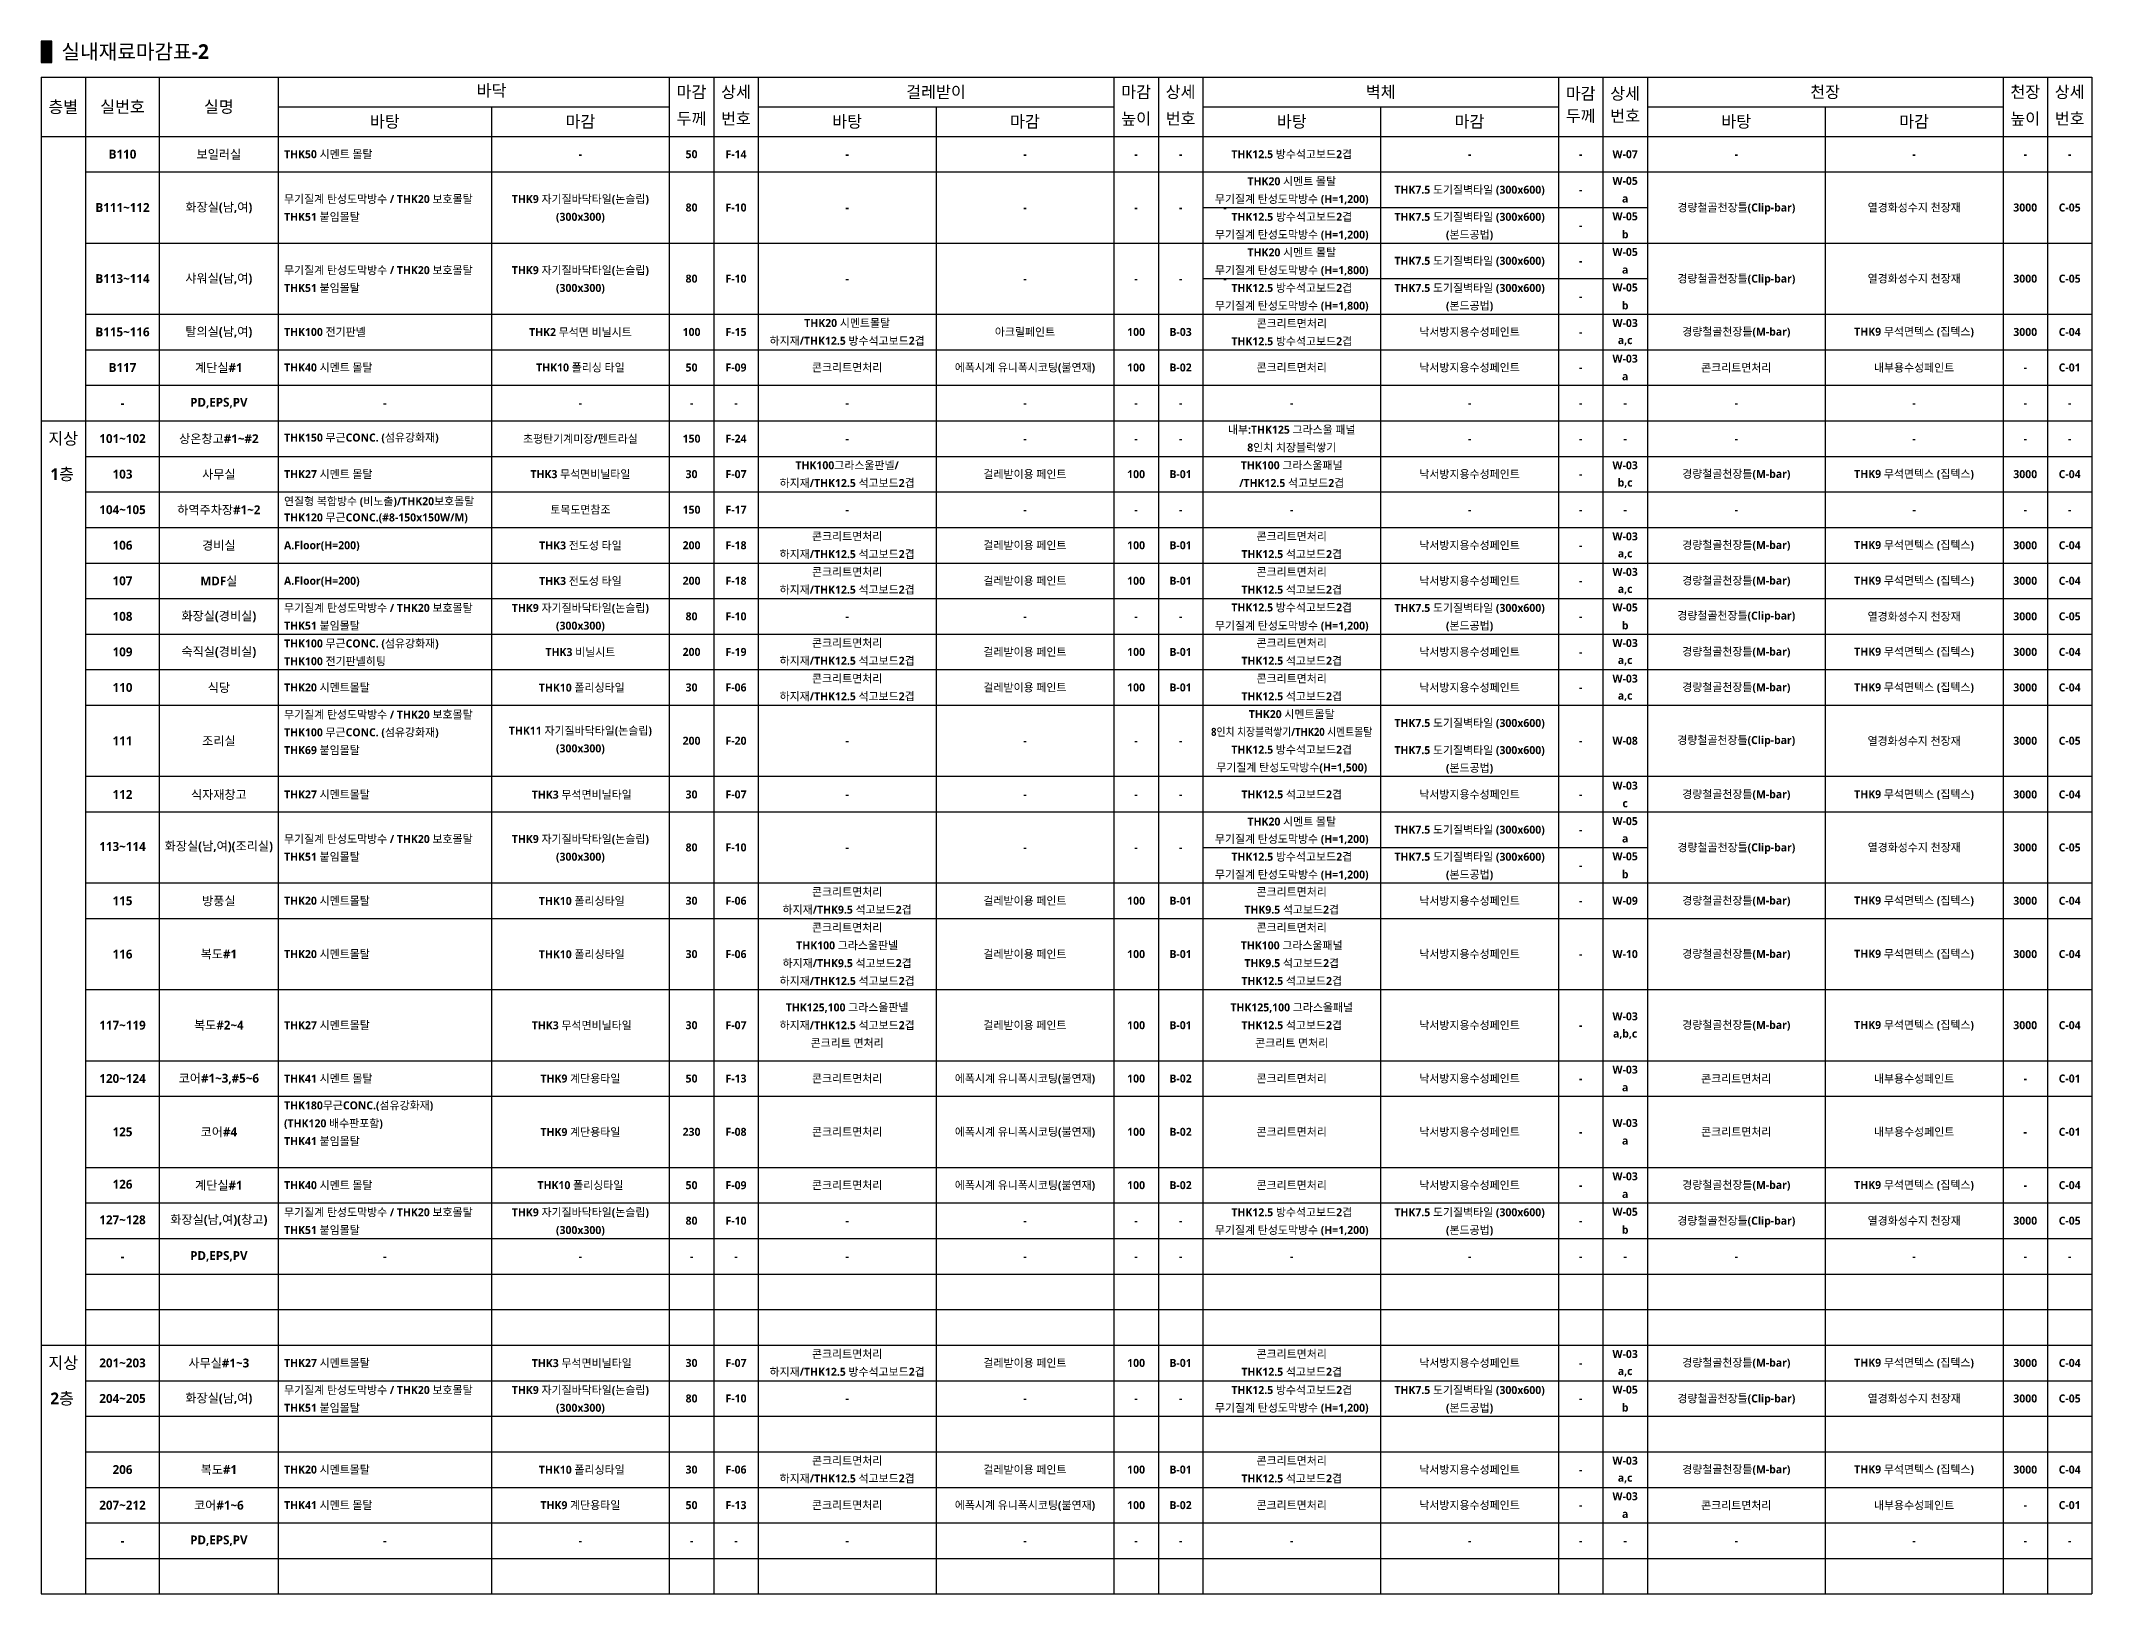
# Model space of a CAD drawing. Header units: millimetres. Extents: x 300 to 24929, y 255 to 5542.
# Drawn here: x 8700 to 15620, y 300 to 5542 of the extents above; entities that cross this region are included whole.
import ezdxf
from ezdxf.enums import TextEntityAlignment as Align

# ---------------------------------------------------------------- set-up
doc = ezdxf.new("R2010")
doc.units = ezdxf.units.MM
doc.header["$LTSCALE"] = 10
doc.header["$MEASUREMENT"] = 0
doc.layers.get('0').update_dxf_attribs({"linetype": 'CONTINUOUS'})
doc.layers.add('A-ANNO-GRA2', color=4, linetype='CONTINUOUS')
doc.layers.add('A-ANNO-TEXT1', color=7, linetype='CONTINUOUS')
doc.styles.add('SH_대대리576', font='')
doc.styles.get('SH_대대리576').set_extended_font_data('NanumGothic', bold=True)

msp = doc.modelspace()

# ---------------------------------------------------------------- hatches: boundary and pattern name
at = {"layer": 'A-ANNO-TEXT1'}
h = msp.add_hatch(color=256, dxfattribs=at)
h.dxf.hatch_style = 1
h.paths.add_polyline_path([(8736, 5542), (8700, 5542), (8700, 5470), (8736, 5470)])

# ---------------------------------------------------------------- linework, layer by layer
for p, q in [((11120, 4620), (11120, 4500)), ((8850, 3300), (8850, 3060))]:
    msp.add_line(p, q)
at = {"layer": 'A-ANNO-GRA2'}
for p, q in [((8700, 5420), (15620.2, 5420)), ((8700, 5420), (8700, 300)), ((8850, 5420), (8850, 300)), ((9100, 300), (9100, 5420)), ((9500, 5420), (9500, 300)), ((10820, 5420), (10820, 300)), ((10970, 5420), (10970, 300)), ((11120, 5420), (11120, 300)), ((12320, 5420), (12320, 300)), ((12470, 5420), (12470, 300)), ((12620, 5420), (12620, 300)), ((13820, 5420), (13820, 300)), ((13970, 5420), (13970, 300)), ((14120, 5420), (14120, 300)), ((15320, 5420), (15320, 300)), ((15470, 5420), (15470, 300)), ((15620.2, 5420), (15620.2, 300)), ((9500, 5320), (10820, 5320)), ((10220, 5320), (10220, 300)), ((11120, 5320), (12320, 5320)), ((11720, 5320), (11720, 300)), ((12620, 5320), (13820, 5320)), ((13220, 5320), (13220, 300)), ((14120, 5320), (15320, 5320)), ((14720, 5320), (14720, 300)), ((8700, 5220), (15620.2, 5220)), ((8850, 5100), (15620.2, 5100)), ((12620.2, 4980), (14120.2, 4980)), ((8850, 4860), (15620.2, 4860)), ((12620.2, 4740), (14120.2, 4740)), ((8850, 4620), (15620.2, 4620)), ((8850, 4500), (15620.2, 4500)), ((8850, 4380), (15620.2, 4380)), ((8700, 4260), (15620.2, 4260)), ((8850, 4140), (15620.2, 4140)), ((8850, 4020), (15620.2, 4020)), ((8850, 3900), (15620.2, 3900)), ((8850, 3780), (15620.2, 3780)), ((8850, 3660), (15620.2, 3660)), ((8850, 3540), (15620.2, 3540)), ((8850, 3420), (15620.2, 3420)), ((8850, 3300), (15620.2, 3300)), ((8850, 3060), (15620.2, 3060)), ((8850, 2940), (15620.2, 2940)), ((12620.2, 2820), (14120.2, 2820)), ((8850, 2700), (15620.2, 2700)), ((8850, 2580), (15620.2, 2580)), ((8850, 2340), (15620.2, 2340)), ((8850, 2100), (15620.2, 2100)), ((8850, 1980), (15620.2, 1980)), ((8850, 1740), (15620.2, 1740)), ((8850, 1620), (15620.2, 1620)), ((8850, 1500), (15620.2, 1500)), ((8850, 1380), (15620.2, 1380)), ((8850, 1260), (15620.2, 1260)), ((8700, 1140), (15620.2, 1140)), ((8850, 1020), (15620.2, 1020)), ((8850, 900), (15620.2, 900)), ((8850, 780), (15620.2, 780)), ((8850, 660), (15620.2, 660)), ((8850, 540), (15620.2, 540)), ((8850, 420), (15620.2, 420)), ((8700, 300), (15620.2, 300))]:
    msp.add_line(p, q, dxfattribs=at)
at = {"layer": 'A-ANNO-TEXT1'}
msp.add_lwpolyline([(8736, 5542), (8700, 5542), (8700, 5470), (8736, 5470)], close=True, dxfattribs=at)

# ---------------------------------------------------------------- texts
at = {"layer": 'A-ANNO-TEXT1', "style": 'SH_대대리576'}
msp.add_text('실내재료마감표-2', height=50, dxfattribs=at).set_placement((8769.1, 5481))
for s, height, p in [('바닥', 40, (10220.4, 5374.6)), ('실번호', 40, (8975, 5320)), ('실명', 40, (9300, 5320)), ('마감', 40, (10895, 5370)), ('상세', 40, (11045, 5370)), ('걸레받이', 40, (11720, 5370)), ('마감', 40, (12395, 5370)), ('상세', 40, (12545, 5370)), ('벽체', 40, (13220, 5370)), ('마감', 40, (13895, 5364.6)), ('상세', 40, (14045, 5364.6)), ('천장', 40, (14720, 5370)), ('천장', 40, (15395, 5370)), ('상세', 40, (15545, 5370)), ('바탕', 40, (9860, 5270)), ('마감', 40, (10520, 5270)), ('두께', 40, (10895, 5280)), ('번호', 40, (11045, 5280)), ('바탕', 40, (11420, 5270)), ('마감', 40, (12020, 5270)), ('높이', 40, (12395, 5280)), ('번호', 40, (12545, 5280)), ('바탕', 40, (12920, 5270)), ('마감', 40, (13520, 5270)), ('두께', 40, (13895, 5289)), ('번호', 40, (14045, 5289)), ('바탕', 40, (14420, 5270)), ('마감', 40, (15020, 5270)), ('높이', 40, (15395, 5280)), ('번호', 40, (15545, 5280)), ('B110', 30, (8975, 5160)), ('-', 27, (10520, 5160)), ('50', 27, (10895, 5160)), ('F-14', 27, (11045, 5160)), ('-', 27, (11420, 5160)), ('-', 27, (12020, 5160)), ('-', 27, (12395, 5160)), ('-', 27, (12545, 5160)), ('THK12.5 방수석고보드2겹', 27, (12920, 5160)), ('-', 27, (13520, 5160)), ('-', 27, (13895, 5160)), ('-', 27, (15395, 5160)), ('-', 27, (15545, 5160)), ('THK20 시멘트 몰탈', 27, (12920.2, 5068.5)), ('THK7.5 도기질벽타일 (300x600)', 27, (13520.2, 5040)), ('B111~112', 30, (8975, 4980)), ('THK9 자기질바닥타일(논슬립)', 27, (10520, 5008.5)), ('80', 27, (10895, 4980)), ('F-10', 27, (11045, 4980)), ('무기질계 탄성도막방수 (H=1,200)', 27, (12920.2, 5008.5)), ('-', 27, (13895.2, 5040)), ('경량철골천장틀(Clip-bar)', 27, (14420.2, 4980)), ('열경화성수지 천장재', 27, (15020.4, 4980)), ('3000', 27, (15395, 4980)), ('C-05', 27, (15545, 4980)), ('(300x300)', 27, (10520, 4948.5)), ('-', 27, (11420, 4980)), ('-', 27, (12020, 4980)), ('-', 27, (12395, 4980)), ('-', 27, (12545, 4980)), ('-', 27, (12695.2, 4980)), ('THK12.5 방수석고보드2겹', 27, (12920.2, 4948.5)), ('THK7.5 도기질벽타일 (300x600)', 27, (13520.2, 4948.5)), ('-', 27, (13895.3, 4920)), ('무기질계 탄성도막방수 (H=1,200)', 27, (12920.2, 4888.5)), ('THK20 시멘트 몰탈', 27, (12920.2, 4828.5)), ('(본드공법)', 27, (13520.2, 4888.5)), ('THK9 자기질바닥타일(논슬립)', 27, (10520, 4768.5)), ('무기질계 탄성도막방수 (H=1,800)', 27, (12920.2, 4768.5)), ('THK7.5 도기질벽타일 (300x600)', 27, (13520.2, 4800)), ('-', 27, (13895.2, 4800)), ('B113~114', 30, (8975, 4740)), ('(300x300)', 27, (10520, 4708.5)), ('80', 27, (10895, 4740)), ('F-10', 27, (11045, 4740)), ('-', 27, (11420, 4740)), ('-', 27, (12020, 4740)), ('-', 27, (12395, 4740)), ('-', 27, (12545, 4740)), ('-', 27, (12545, 4740)), ('-', 27, (12695.2, 4740)), ('THK12.5 방수석고보드2겹', 27, (12920.2, 4708.5)), ('THK7.5 도기질벽타일 (300x600)', 27, (13520.2, 4708.5)), ('경량철골천장틀(Clip-bar)', 27, (14420.2, 4740)), ('열경화성수지 천장재', 27, (15020.4, 4740)), ('3000', 27, (15395, 4740)), ('C-05', 27, (15545, 4740)), ('무기질계 탄성도막방수 (H=1,800)', 27, (12920.2, 4648.5)), ('(본드공법)', 27, (13520.2, 4648.5)), ('-', 27, (13895.3, 4680)), ('B115~116', 30, (8975, 4560)), ('100', 27, (10895, 4560)), ('F-15', 27, (11045, 4560)), ('THK20 시멘트몰탈', 27, (11420, 4590)), ('아크릴페인트', 27, (12020, 4560)), ('100', 27, (12395, 4560)), ('B-03', 27, (12545, 4560)), ('콘크리트면처리', 27, (12920.2, 4588.5)), ('낙서방지용수성페인트', 27, (13520.2, 4560)), ('3000', 27, (15395, 4560)), ('C-04', 27, (15545, 4560)), ('하지재/THK12.5 방수석고보드2겹', 27, (11420, 4530)), ('THK12.5 방수석고보드2겹', 27, (12920.2, 4528.5)), ('-', 27, (13895.3, 4560)), ('-', 30, (8975, 4320)), ('-', 27, (9860, 4320)), ('-', 27, (10520, 4320)), ('-', 27, (10895, 4320)), ('-', 27, (11045, 4320)), ('-', 27, (11420, 4320)), ('-', 27, (12020, 4320)), ('-', 27, (12395, 4320)), ('-', 27, (12545, 4320)), ('-', 27, (12920, 4320)), ('-', 27, (13520, 4320)), ('-', 27, (13895, 4320)), ('-', 27, (14045, 4320)), ('-', 27, (14420, 4320)), ('-', 27, (15020, 4320)), ('-', 27, (15395, 4320)), ('-', 27, (15545, 4320)), ('지상', 40, (8775, 4200)), ('내부:THK125 그라스울 패널', 27, (12920, 4230)), ('101~102', 30, (8975, 4200)), ('150', 27, (10895, 4200)), ('F-24', 27, (11045, 4200)), ('-', 27, (11420, 4200)), ('-', 27, (12020, 4200)), ('-', 27, (12395, 4200)), ('-', 27, (12545, 4200)), ('8인치 치장블럭쌓기', 27, (12920, 4170)), ('-', 27, (13520, 4200)), ('-', 27, (13895, 4200)), ('-', 27, (14045, 4200)), ('-', 27, (14420, 4200)), ('-', 27, (15020, 4200)), ('-', 27, (15395, 4200)), ('-', 27, (15545, 4200)), ('1층', 40, (8771.1, 4080)), ('103', 30, (8975, 4080)), ('THK3 무석면비닐타일', 27, (10520, 4080)), ('30', 27, (10895, 4080)), ('F-07', 27, (11045, 4080)), ('THK100그라스울판넬/', 27, (11420, 4110)), ('걸레받이용 페인트', 27, (12020, 4080)), ('100', 27, (12395, 4080)), ('B-01', 27, (12545, 4080)), ('THK100 그라스울패널', 27, (12920, 4110)), ('낙서방지용수성페인트', 27, (13520.2, 4080)), ('3000', 27, (15395, 4080)), ('C-04', 27, (15545, 4080)), ('하지재/THK12.5 석고보드2겹', 27, (11420, 4050)), ('/THK12.5 석고보드2겹', 27, (12920, 4050)), ('-', 27, (13895, 4080)), ('104~105', 30, (8975, 3960)), ('토목도면참조', 27, (10520, 3960)), ('F-17', 27, (11045, 3960)), ('-', 27, (11420, 3960)), ('-', 27, (12020, 3960)), ('-', 27, (12395, 3960)), ('-', 27, (12545, 3960)), ('-', 27, (12920, 3960)), ('-', 27, (13520, 3960)), ('-', 27, (13895, 3960)), ('-', 27, (14045, 3960)), ('-', 27, (14420.2, 3960)), ('-', 27, (15020.2, 3960)), ('-', 27, (15395.2, 3960)), ('-', 27, (15545.2, 3960)), ('콘크리트면처리', 27, (11420, 3870)), ('콘크리트면처리', 27, (12920, 3870)), ('106', 30, (8975, 3840)), ('200', 27, (10895, 3840)), ('F-18', 27, (11045, 3840)), ('하지재/THK12.5 석고보드2겹', 27, (11420, 3810)), ('걸레받이용 페인트', 27, (12020, 3840)), ('100', 27, (12395, 3840)), ('B-01', 27, (12545, 3840)), ('THK12.5 석고보드2겹', 27, (12920, 3810)), ('낙서방지용수성페인트', 27, (13520, 3840)), ('-', 27, (13895, 3840)), ('3000', 27, (15395, 3840)), ('C-04', 27, (15545, 3840)), ('콘크리트면처리', 27, (11420, 3750)), ('걸레받이용 페인트', 27, (12020, 3720)), ('콘크리트면처리', 27, (12920, 3750)), ('낙서방지용수성페인트', 27, (13520, 3720)), ('107', 30, (8975, 3720)), ('200', 27, (10895, 3720)), ('F-18', 27, (11045, 3720)), ('하지재/THK12.5 석고보드2겹', 27, (11420, 3690)), ('100', 27, (12395, 3720)), ('B-01', 27, (12545, 3720)), ('THK12.5 석고보드2겹', 27, (12920, 3690)), ('-', 27, (13895, 3720)), ('3000', 27, (15395, 3720)), ('C-04', 27, (15545, 3720)), ('108', 30, (8975, 3600)), ('THK9 자기질바닥타일(논슬립)', 27, (10520, 3628.5)), ('80', 27, (10895, 3600)), ('F-10', 27, (11045, 3600)), ('-', 27, (11420, 3600)), ('-', 27, (12020, 3600)), ('-', 27, (12395, 3600)), ('-', 27, (12545, 3600)), ('THK12.5 방수석고보드2겹', 27, (12920, 3630)), ('THK7.5 도기질벽타일 (300x600)', 27, (13520.2, 3628.5)), ('-', 27, (13895, 3600)), ('3000', 27, (15395, 3600)), ('C-05', 27, (15545, 3600)), ('(300x300)', 27, (10520, 3568.5)), ('무기질계 탄성도막방수 (H=1,200)', 27, (12920.2, 3568.5)), ('(본드공법)', 27, (13520.2, 3568.5)), ('109', 30, (8975, 3480)), ('F-19', 27, (11045, 3480)), ('하지재/THK12.5 석고보드2겹', 27, (11420, 3450)), ('콘크리트면처리', 27, (11420, 3510)), ('걸레받이용 페인트', 27, (12020, 3480)), ('100', 27, (12395, 3480)), ('B-01', 27, (12545, 3480)), ('THK12.5 석고보드2겹', 27, (12920, 3450)), ('콘크리트면처리', 27, (12920, 3510)), ('낙서방지용수성페인트', 27, (13520, 3480)), ('-', 27, (13895, 3480)), ('3000', 27, (15395, 3480)), ('C-04', 27, (15545, 3480)), ('콘크리트면처리', 27, (11420, 3390)), ('콘크리트면처리', 27, (12920, 3390)), ('110', 30, (8975, 3360)), ('30', 27, (10895, 3360)), ('F-06', 27, (11045, 3360)), ('하지재/THK12.5 석고보드2겹', 27, (11420, 3330)), ('걸레받이용 페인트', 27, (12020, 3360)), ('100', 27, (12395, 3360)), ('B-01', 27, (12545, 3360)), ('THK12.5 석고보드2겹', 27, (12920, 3330)), ('낙서방지용수성페인트', 27, (13520, 3360)), ('-', 27, (13895, 3360)), ('3000', 27, (15395, 3360)), ('C-04', 27, (15545, 3360)), ('THK20 시멘트몰탈', 27, (12920, 3270)), ('THK7.5 도기질벽타일 (300x600)', 27, (13520.2, 3240)), ('111', 30, (8975, 3180)), ('THK11 자기질바닥타일(논슬립)', 27, (10520, 3214.2)), ('200', 27, (10895, 3180)), ('F-20', 27, (11045, 3180)), ('W-08', 27, (14045, 3180)), ('3000', 27, (15395, 3180)), ('C-05', 27, (15545, 3180)), ('(300x300)', 27, (10520, 3154.2)), ('-', 27, (11420, 3180)), ('-', 27, (12020, 3180)), ('-', 27, (12395, 3180)), ('-', 27, (12545, 3180)), ('-', 27, (12545, 3180)), ('THK12.5 방수석고보드2겹', 27, (12920, 3150)), ('THK7.5 도기질벽타일 (300x600)', 27, (13520.2, 3148.5)), ('-', 27, (13895, 3180)), ('무기질계 탄성도막방수(H=1,500)', 27, (12920, 3090)), ('(본드공법)', 27, (13520.2, 3088.5)), ('112', 30, (8975, 2998.8)), ('30', 27, (10895, 2998.8)), ('F-07', 27, (11045, 2998.8)), ('-', 27, (11420, 2998.8)), ('-', 27, (12020, 2998.8)), ('-', 27, (12395, 2998.8)), ('-', 27, (12545, 2998.8)), ('THK12.5 석고보드2겹', 27, (12920, 2998.8)), ('낙서방지용수성페인트', 27, (13520, 2998.8)), ('-', 27, (13895, 2998.8)), ('3000', 27, (15395, 2998.8)), ('C-04', 27, (15545, 2998.8)), ('THK20 시멘트 몰탈', 27, (12920.2, 2907.3)), ('113~114', 30, (8975, 2823.2)), ('THK9 자기질바닥타일(논슬립)', 27, (10520, 2848.5)), ('무기질계 탄성도막방수 (H=1,200)', 27, (12920.2, 2848.5)), ('THK7.5 도기질벽타일 (300x600)', 27, (13520.2, 2880)), ('-', 27, (13895.2, 2880)), ('(300x300)', 27, (10520, 2788.5)), ('80', 27, (10895, 2820)), ('F-10', 27, (11045, 2820)), ('-', 27, (11420, 2820)), ('-', 27, (12020, 2820)), ('-', 27, (12395, 2820)), ('-', 27, (12545, 2820)), ('THK12.5 방수석고보드2겹', 27, (12920.2, 2788.5)), ('THK7.5 도기질벽타일 (300x600)', 27, (13520.2, 2788.5)), ('경량철골천장틀(Clip-bar)', 27, (14420.2, 2820)), ('열경화성수지 천장재', 27, (15020.4, 2820)), ('3000', 27, (15395, 2820)), ('C-05', 27, (15545, 2820)), ('무기질계 탄성도막방수 (H=1,200)', 27, (12920.2, 2728.5)), ('(본드공법)', 27, (13520.2, 2728.5)), ('-', 27, (13895.3, 2760)), ('115', 30, (8975, 2640)), ('30', 27, (10895, 2640)), ('F-06', 27, (11045, 2640)), ('콘크리트면처리', 27, (11420, 2670)), ('걸레받이용 페인트', 27, (12020, 2640)), ('100', 27, (12395, 2640)), ('B-01', 27, (12545, 2640)), ('콘크리트면처리', 27, (12920, 2670)), ('낙서방지용수성페인트', 27, (13520, 2640)), ('-', 27, (13895, 2640)), ('W-09', 27, (14045, 2640)), ('3000', 27, (15395, 2640)), ('C-04', 27, (15545, 2640)), ('하지재/THK9.5 석고보드2겹', 27, (11420, 2610)), ('THK9.5 석고보드2겹', 27, (12920, 2610)), ('116', 30, (8975, 2460)), ('30', 27, (10895, 2460)), ('F-06', 27, (11045, 2460)), ('걸레받이용 페인트', 27, (12020, 2460)), ('100', 27, (12395, 2460)), ('B-01', 27, (12545, 2460)), ('낙서방지용수성페인트', 27, (13520, 2460)), ('-', 27, (13895, 2460)), ('W-10', 27, (14045, 2460)), ('3000', 27, (15395, 2460)), ('C-04', 27, (15545, 2460)), ('THK125,100 그라스울판넬', 27, (11420, 2280)), ('THK125,100 그라스울패널', 27, (12920, 2280)), ('117~119', 30, (8975, 2220)), ('30', 27, (10895, 2220)), ('F-07', 27, (11045, 2220)), ('하지재/THK12.5 석고보드2겹', 27, (11420, 2220)), ('걸레받이용 페인트', 27, (12020, 2220)), ('100', 27, (12395, 2220)), ('B-01', 27, (12545, 2220)), ('THK12.5 석고보드2겹', 27, (12920, 2220)), ('낙서방지용수성페인트', 27, (13520, 2220)), ('-', 27, (13895, 2220)), ('3000', 27, (15395, 2220)), ('C-04', 27, (15545, 2220)), ('콘크리트 면처리', 27, (11420, 2160)), ('콘크리트 면처리', 27, (12920, 2160)), ('THK9 계단용타일', 27, (10520, 2040)), ('50', 27, (10895, 2040)), ('F-13', 27, (11045, 2040)), ('콘크리트면처리', 27, (11420, 2040)), ('에폭시계 유니폭시코팅(불연재)', 27, (12020, 2040)), ('100', 27, (12395, 2040)), ('B-02', 27, (12545, 2040)), ('콘크리트면처리', 27, (12920, 2040)), ('낙서방지용수성페인트', 27, (13520, 2040)), ('-', 27, (13895, 2040)), ('-', 27, (15395, 2040)), ('C-01', 27, (15545, 2040)), ('230', 27, (10895, 1860)), ('F-08', 27, (11045, 1860)), ('콘크리트면처리', 27, (11420, 1860)), ('에폭시계 유니폭시코팅(불연재)', 27, (12020.2, 1860)), ('100', 27, (12395, 1860)), ('B-02', 27, (12545, 1860)), ('콘크리트면처리', 27, (12920, 1860)), ('낙서방지용수성페인트', 27, (13520.2, 1860)), ('콘크리트면처리', 27, (14420, 1860)), ('내부용수성페인트', 27, (15020.2, 1860)), ('C-01', 27, (15545, 1860)), ('-', 27, (13895, 1860)), ('-', 27, (15394.8, 1860)), ('THK9 자기질바닥타일(논슬립)', 27, (10520, 1588.5)), ('THK12.5 방수석고보드2겹', 27, (12920.2, 1588.5)), ('THK7.5 도기질벽타일 (300x600)', 27, (13520.2, 1588.5)), ('127~128', 30, (8975, 1563)), ('(300x300)', 27, (10520, 1528.5)), ('80', 27, (10895, 1560)), ('F-10', 27, (11045, 1560)), ('-', 27, (11420, 1560)), ('-', 27, (12020, 1560)), ('-', 27, (12395, 1560)), ('-', 27, (12545, 1560)), ('무기질계 탄성도막방수 (H=1,200)', 27, (12920.2, 1528.5)), ('(본드공법)', 27, (13520.2, 1528.5)), ('-', 27, (13895, 1560)), ('경량철골천장틀(Clip-bar)', 27, (14420.2, 1560)), ('열경화성수지 천장재', 27, (15020.4, 1560)), ('3000', 27, (15395, 1560)), ('C-05', 27, (15545, 1560)), ('-', 30, (8975, 1439.8)), ('-', 27, (9860, 1440)), ('-', 27, (10520, 1440)), ('-', 27, (10895, 1440)), ('-', 27, (11045, 1440)), ('-', 27, (11420, 1440)), ('-', 27, (12020, 1440)), ('-', 27, (12395, 1440)), ('-', 27, (12545, 1440)), ('-', 27, (12920, 1440)), ('-', 27, (13520, 1440)), ('-', 27, (13895, 1440)), ('-', 27, (14045, 1440)), ('-', 27, (14420, 1440)), ('-', 27, (15020, 1440)), ('-', 27, (15395, 1440)), ('-', 27, (15545, 1440)), ('콘크리트면처리', 27, (11420, 1110)), ('콘크리트면처리', 27, (12920, 1110)), ('지상', 40, (8775, 1080)), ('201~203', 30, (8975, 1080)), ('30', 27, (10895, 1080)), ('F-07', 27, (11045, 1080)), ('하지재/THK12.5 방수석고보드2겹', 27, (11420, 1050)), ('걸레받이용 페인트', 27, (12020, 1080)), ('100', 27, (12395, 1080)), ('B-01', 27, (12545, 1080)), ('THK12.5 석고보드2겹', 27, (12920, 1050)), ('낙서방지용수성페인트', 27, (13520, 1080)), ('-', 27, (13895, 1080)), ('3000', 27, (15395, 1080)), ('C-04', 27, (15545, 1080)), ('2층', 40, (8771.1, 960)), ('204~205', 30, (8975, 960)), ('THK9 자기질바닥타일(논슬립)', 27, (10520, 988.5)), ('80', 27, (10895, 960)), ('F-10', 27, (11045, 960)), ('THK12.5 방수석고보드2겹', 27, (12920.2, 988.5)), ('THK7.5 도기질벽타일 (300x600)', 27, (13520.2, 988.5)), ('경량철골천장틀(Clip-bar)', 27, (14420.2, 960)), ('열경화성수지 천장재', 27, (15020.4, 960)), ('3000', 27, (15395, 960)), ('C-05', 27, (15545, 960)), ('(300x300)', 27, (10520, 928.5)), ('-', 27, (11420, 960)), ('-', 27, (12020, 960)), ('-', 27, (12395, 960)), ('-', 27, (12545, 960)), ('무기질계 탄성도막방수 (H=1,200)', 27, (12920.2, 928.5)), ('(본드공법)', 27, (13520.2, 928.5)), ('-', 27, (13895, 960)), ('콘크리트면처리', 27, (11420, 750)), ('콘크리트면처리', 27, (12920, 750)), ('206', 30, (8975, 720)), ('30', 27, (10895, 720)), ('F-06', 27, (11045, 720)), ('하지재/THK12.5 석고보드2겹', 27, (11420, 690)), ('걸레받이용 페인트', 27, (12020, 720)), ('100', 27, (12395, 720)), ('B-01', 27, (12545, 720)), ('THK12.5 석고보드2겹', 27, (12920, 690)), ('낙서방지용수성페인트', 27, (13520, 720)), ('-', 27, (13895, 720)), ('3000', 27, (15395, 720)), ('C-04', 27, (15545, 720)), ('207~212', 30, (8975, 600)), ('THK9 계단용타일', 27, (10520, 600)), ('50', 27, (10895, 600)), ('F-13', 27, (11045, 600)), ('콘크리트면처리', 27, (11420, 600)), ('에폭시계 유니폭시코팅(불연재)', 27, (12020, 600)), ('100', 27, (12395, 600)), ('B-02', 27, (12545, 600)), ('콘크리트면처리', 27, (12920, 600)), ('낙서방지용수성페인트', 27, (13520, 600)), ('-', 27, (13895, 600)), ('-', 27, (15395, 600)), ('C-01', 27, (15545, 600)), ('-', 30, (8975, 480)), ('-', 27, (9860, 480)), ('-', 27, (10520, 480)), ('-', 27, (10895, 480)), ('-', 27, (11045, 480)), ('-', 27, (11420, 480)), ('-', 27, (12020, 480)), ('-', 27, (12395, 480)), ('-', 27, (12545, 480)), ('-', 27, (12920, 480)), ('-', 27, (13520, 480)), ('-', 27, (13895, 480)), ('-', 27, (14045, 480)), ('-', 27, (14420, 480)), ('-', 27, (15020, 480)), ('-', 27, (15395, 480)), ('-', 27, (15545, 480))]:
    msp.add_text(s, height=height, dxfattribs=at).set_placement(p, align=Align.MIDDLE_CENTER)
for s, height, p in [('층별', 40, (8775, 5320)), ('보일러실', 30, (9300, 5160)), ('W-07', 27, (14045, 5160)), ('-', 27, (14420, 5160)), ('-', 27, (15020, 5160)), ('W-05', 27, (14045, 5070)), ('화장실(남,여)', 30, (9300, 4980)), ('a', 27, (14045, 5010)), ('W-05', 27, (14045, 4950)), ('b', 27, (14045, 4890)), ('W-05', 27, (14045, 4830)), ('a', 27, (14045, 4770)), ('샤워실(남,여)', 30, (9300, 4740)), ('W-05', 27, (14045, 4710)), ('b', 27, (14045, 4650)), ('탈의실(남,여)', 30, (9300, 4560)), ('THK2 무석면 비닐시트', 27, (10520, 4560)), ('W-03', 27, (14045, 4590)), ('경량철골천장틀(M-bar)', 27, (14420, 4560)), ('THK9 무석면텍스 (집텍스)', 27, (15020, 4560)), ('a,c', 27, (14045, 4530)), ('PD,EPS,PV', 30, (9300, 4320)), ('상온창고#1~#2', 30, (9300, 4200)), ('초평탄기계미장/펜트라실', 27, (10520, 4200)), ('사무실', 30, (9300, 4080)), ('W-03', 27, (14045, 4110)), ('경량철골천장틀(M-bar)', 27, (14420, 4080)), ('THK9 무석면텍스 (집텍스)', 27, (15020, 4080)), ('b,c', 27, (14045, 4050)), ('하역주차장#1~2', 30, (9300, 3960)), ('W-03', 27, (14045, 3870)), ('경비실', 30, (9300, 3840)), ('THK3 전도성 타일', 27, (10520, 3840)), ('a,c', 27, (14045, 3810)), ('경량철골천장틀(M-bar)', 27, (14420, 3840)), ('THK9 무석면텍스 (집텍스)', 27, (15020, 3840)), ('MDF실', 30, (9300, 3720)), ('W-03', 27, (14045, 3750)), ('경량철골천장틀(M-bar)', 27, (14420, 3720)), ('THK9 무석면텍스 (집텍스)', 27, (15020, 3720)), ('THK3 전도성 타일', 27, (10520, 3720)), ('a,c', 27, (14045, 3690)), ('화장실(경비실)', 30, (9300, 3600)), ('W-05', 27, (14045, 3630)), ('경량철골천장틀(Clip-bar)', 27, (14420, 3600)), ('열경화성수지 천장재', 27, (15020, 3600)), ('b', 27, (14045, 3570)), ('숙직실(경비실)', 30, (9300, 3480)), ('THK3 비닐시트', 27, (10520, 3480)), ('W-03', 27, (14045, 3510)), ('경량철골천장틀(M-bar)', 27, (14420, 3480)), ('THK9 무석면텍스 (집텍스)', 27, (15020, 3480)), ('W-03', 27, (14045, 3390)), ('a,c', 27, (14045, 3450)), ('식당', 30, (9300, 3360)), (' THK10 폴리싱타일', 27, (10520, 3360)), ('a,c', 27, (14045, 3330)), ('경량철골천장틀(M-bar)', 27, (14420, 3360)), ('THK9 무석면텍스 (집텍스)', 27, (15020, 3360)), ('조리실', 30, (9300, 3180)), ('경량철골천장틀(Clip-bar)', 27, (14420, 3180)), ('열경화성수지 천장재', 27, (15020, 3180)), ('식자재창고', 30, (9300, 2998.8)), (' THK3 무석면비닐타일', 27, (10520, 2998.8)), ('W-03', 27, (14045, 3028.8)), ('c', 27, (14045, 2968.8)), ('경량철골천장틀(M-bar)', 27, (14420, 2998.8)), ('THK9 무석면텍스 (집텍스)', 27, (15020, 2998.8)), ('W-05', 27, (14045, 2908.8)), ('화장실(남,여)(조리실)', 30, (9300, 2823.2)), ('a', 27, (14045, 2850)), ('W-05', 27, (14045, 2790)), ('b', 27, (14045, 2730)), ('방풍실', 30, (9300, 2640)), (' THK10 폴리싱타일', 27, (10520, 2640)), ('경량철골천장틀(M-bar)', 27, (14420, 2640)), ('THK9 무석면텍스 (집텍스)', 27, (15020, 2640)), ('콘크리트면처리', 27, (11420, 2550)), ('콘크리트면처리', 27, (12920, 2550)), ('THK100 그라스울판넬', 27, (11420, 2490)), ('THK100 그라스울패널', 27, (12920, 2490)), ('복도#1', 30, (9300, 2460)), (' THK10 폴리싱타일', 27, (10520, 2460)), ('하지재/THK9.5 석고보드2겹', 27, (11420, 2430)), ('THK9.5 석고보드2겹', 27, (12920, 2430)), ('경량철골천장틀(M-bar)', 27, (14420, 2460)), ('THK9 무석면텍스 (집텍스)', 27, (15020, 2460)), ('하지재/THK12.5 석고보드2겹', 27, (11420, 2370)), ('THK12.5 석고보드2겹', 27, (12920, 2370)), ('복도#2~4', 30, (9300, 2220)), (' THK3 무석면비닐타일', 27, (10520, 2220)), ('W-03', 27, (14045, 2250)), ('경량철골천장틀(M-bar)', 27, (14420, 2220)), ('THK9 무석면텍스 (집텍스)', 27, (15020, 2220)), ('a,b,c', 27, (14045, 2190)), ('W-03', 27, (14045, 2070)), ('코어#1~3,#5~6', 30, (9300, 2040)), ('a', 27, (14045, 2010)), ('콘크리트면처리', 27, (14420, 2040)), ('내부용수성페인트', 27, (15020, 2040)), ('코어#4', 30, (9300, 1860)), ('THK9 계단용타일', 27, (10520, 1860)), ('W-03', 27, (14045, 1890)), ('a', 27, (14045, 1830)), ('W-05', 27, (14045, 1590)), ('화장실(남,여)(창고)', 30, (9300, 1563)), ('b', 27, (14045, 1530)), ('PD,EPS,PV', 30, (9300, 1439.8)), ('W-03', 27, (14045, 1110)), ('사무실#1~3', 30, (9300, 1080)), (' THK3 무석면비닐타일', 27, (10520, 1080)), ('a,c', 27, (14045, 1050)), ('경량철골천장틀(M-bar)', 27, (14420, 1080)), ('THK9 무석면텍스 (집텍스)', 27, (15020, 1080)), ('화장실(남,여)', 30, (9300, 960)), ('W-05', 27, (14045, 990)), ('b', 27, (14045, 930)), ('W-03', 27, (14045, 750)), ('복도#1', 30, (9300, 720)), (' THK10 폴리싱타일', 27, (10520, 720)), ('a,c', 27, (14045, 690)), ('경량철골천장틀(M-bar)', 27, (14420, 720)), ('THK9 무석면텍스 (집텍스)', 27, (15020, 720)), ('W-03', 27, (14045, 630)), ('코어#1~6', 30, (9300, 600)), ('a', 27, (14045, 570)), ('콘크리트면처리', 27, (14420, 600)), ('내부용수성페인트', 27, (15020, 600)), ('PD,EPS,PV', 30, (9300, 480))]:
    msp.add_text(s, height=height, dxfattribs=at).set_placement(p, align=Align.MIDDLE)
for s, p in [('THK50 시멘트 몰탈', (9520, 5160)), ('무기질계 탄성도막방수 / THK20 보호몰탈', (9520, 5008.5)), ('THK51 붙임몰탈', (9520, 4948.5)), ('무기질계 탄성도막방수 / THK20 보호몰탈', (9520, 4768.5)), ('THK51 붙임몰탈', (9520, 4708.5)), ('THK100 전기판넬', (9520, 4560)), ('THK150 무근CONC. (섬유강화재)', (9520, 4203.5)), ('THK27 시멘트 몰탈', (9520, 4080)), ('A.Floor(H=200)', (9520, 3840)), ('A.Floor(H=200)', (9520, 3720)), ('무기질계 탄성도막방수 / THK20 보호몰탈', (9520, 3628.5)), ('THK51 붙임몰탈', (9520, 3568.5)), ('THK100 무근CONC. (섬유강화재)', (9520, 3508.5)), ('THK100 전기판넬히팅', (9520, 3448.5)), ('THK20 시멘트몰탈', (9520, 3360)), ('무기질계 탄성도막방수 / THK20 보호몰탈', (9520, 3268.5)), ('THK100 무근CONC. (섬유강화재)', (9520, 3208.5)), ('THK69 붙임몰탈', (9520, 3148.5)), ('THK27 시멘트몰탈', (9520, 2998.8)), ('무기질계 탄성도막방수 / THK20 보호몰탈', (9520, 2848.5)), ('THK51 붙임몰탈', (9520, 2788.5)), ('THK20 시멘트몰탈', (9520, 2640)), ('THK20 시멘트몰탈', (9520, 2460)), ('THK27 시멘트몰탈', (9520, 2220)), ('THK41 시멘트 몰탈', (9520, 2040)), ('THK180무근CONC.(섬유강화재)', (9520, 1949.3)), ('(THK120 배수판포함)', (9520, 1888.5)), ('THK41 붙임몰탈', (9520, 1828.5)), ('무기질계 탄성도막방수 / THK20 보호몰탈', (9520, 1588.5)), ('THK51 붙임몰탈', (9520, 1528.5)), ('THK27 시멘트몰탈', (9520, 1080)), ('무기질계 탄성도막방수 / THK20 보호몰탈', (9520, 988.5)), ('THK51 붙임몰탈', (9520, 928.5)), ('THK20 시멘트몰탈', (9520, 720)), ('THK41 시멘트 몰탈', (9520, 600))]:
    msp.add_text(s, height=27, dxfattribs=at).set_placement(p, align=Align.MIDDLE_LEFT)
at = {"layer": 'A-ANNO-TEXT1', "color": 1, "style": 'SH_대대리576'}
for s, height, p in [('B117', 30, (8975, 4440)), ('THK10 폴리싱 타일', 27, (10520, 4440)), ('50', 27, (10895, 4440)), ('F-09', 27, (11045, 4440)), ('콘크리트면처리', 27, (11420, 4440)), ('에폭시계 유니폭시코팅(불연재)', 27, (12020, 4440)), ('100', 27, (12395, 4440)), ('B-02', 27, (12545, 4440)), ('콘크리트면처리', 27, (12920, 4440)), ('낙서방지용수성페인트', 27, (13520, 4440)), ('-', 27, (13895, 4440)), ('-', 27, (15395, 4440)), ('C-01', 27, (15545, 4440)), ('150', 27, (10895, 3960)), ('200', 27, (10895, 3480)), ('120~124', 30, (8975, 2040)), ('125', 30, (8975, 1860)), ('126', 30, (8975, 1683)), ('THK10 폴리싱타일', 27, (10520, 1680)), ('50', 27, (10895, 1680)), ('F-09', 27, (11045, 1680)), ('콘크리트면처리', 27, (11420, 1680)), ('에폭시계 유니폭시코팅(불연재)', 27, (12020, 1680)), ('100', 27, (12395, 1680)), ('B-02', 27, (12545, 1680)), ('콘크리트면처리', 27, (12920, 1680)), ('낙서방지용수성페인트', 27, (13520, 1680)), ('-', 27, (13895, 1680)), ('-', 27, (15395, 1680)), ('C-04', 27, (15545, 1680))]:
    msp.add_text(s, height=height, dxfattribs=at).set_placement(p, align=Align.MIDDLE_CENTER)
for s, height, p in [('계단실#1', 30, (9300, 4440)), ('W-03', 27, (14045, 4470)), ('콘크리트면처리', 27, (14420, 4440)), ('내부용수성페인트', 27, (15020, 4440)), ('a', 27, (14045, 4410)), ('계단실#1', 30, (9300, 1680)), ('W-03', 27, (14045, 1710)), ('경량철골천장틀(M-bar)', 27, (14420, 1680)), ('THK9 무석면텍스 (집텍스)', 27, (15020, 1680)), ('a', 27, (14045, 1650))]:
    msp.add_text(s, height=height, dxfattribs=at).set_placement(p, align=Align.MIDDLE)
for s, p in [('THK40 시멘트 몰탈', (9520, 4440)), ('THK120 무근CONC.(#8-150x150W/M)', (9520, 3933.8)), ('연질형 복합방수 (비노출)/THK20보호몰탈', (9520, 3988.5)), ('THK40 시멘트 몰탈', (9520, 1680))]:
    msp.add_text(s, height=27, dxfattribs=at).set_placement(p, align=Align.MIDDLE_LEFT)
at = {"layer": 'A-ANNO-TEXT1', "style": 'SH_대대리576', "width": 0.9}
msp.add_text('8인치 치장블럭쌓기/THK20 시멘트몰탈', height=27, dxfattribs=at).set_placement((12920, 3210), align=Align.MIDDLE_CENTER)

doc.saveas('drawing.dxf')
